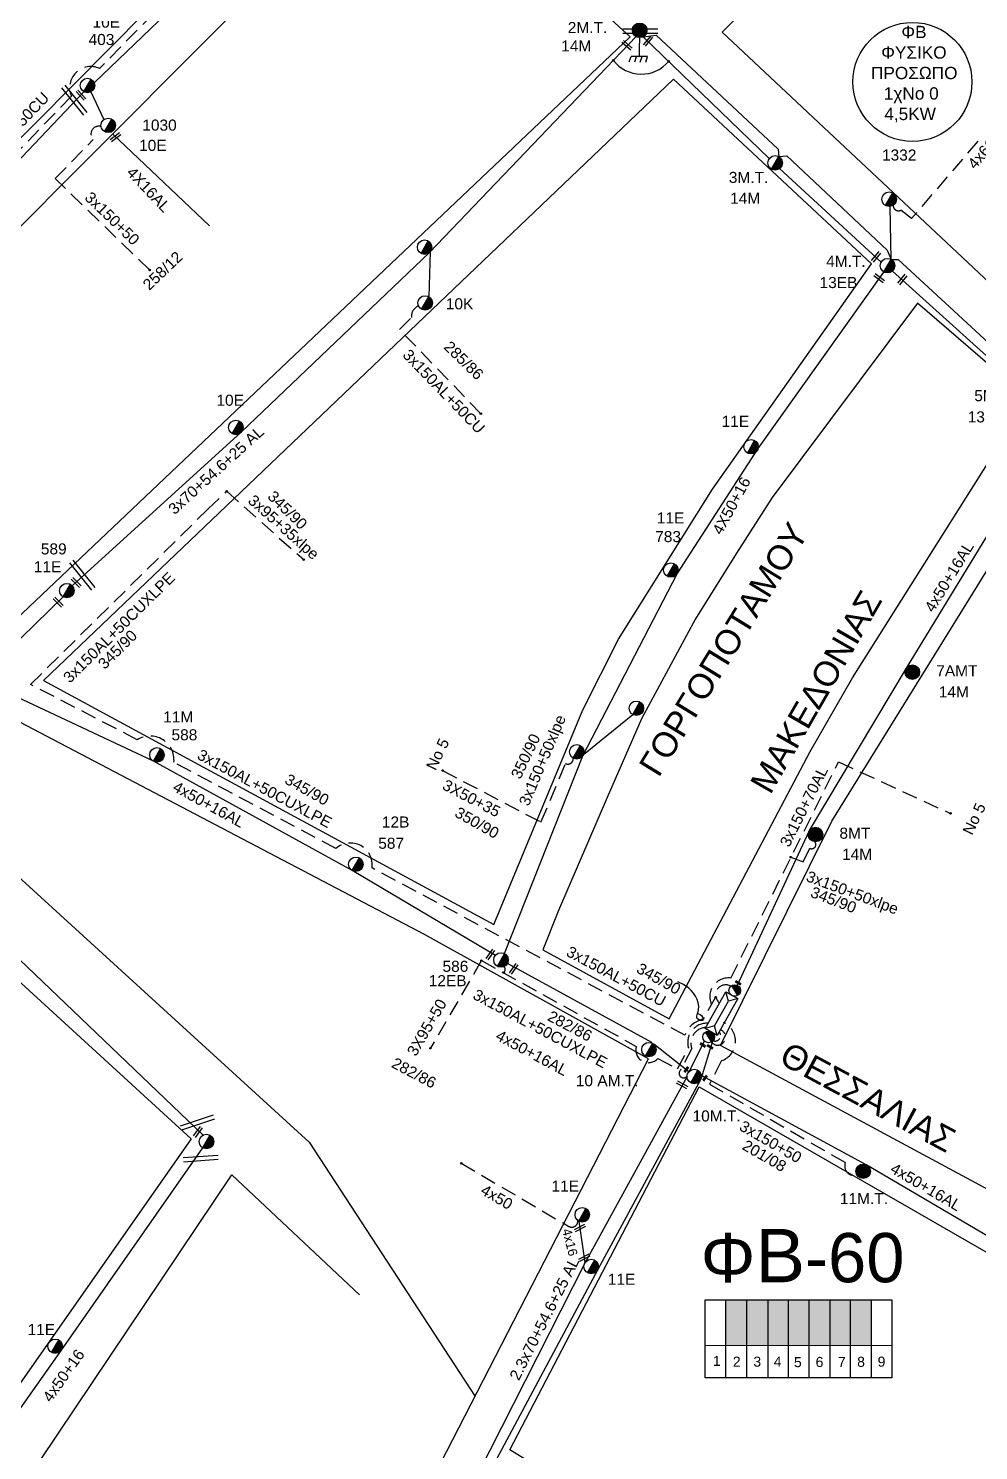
# Model space of a CAD drawing. Header units: millimetres. Extents: x 855 to 3091, y 750 to 2767.
# Drawn here: x 1805.6 to 1960, y 1320.1 to 1551.3 of the extents above; entities that cross this region are included whole.
import ezdxf
from ezdxf.enums import TextEntityAlignment as Align

# ---------------------------------------------------------------- set-up
doc = ezdxf.new("R2010")
doc.units = ezdxf.units.MM
doc.linetypes.add('DASHED', pattern=[19.05, 12.7, -6.35])
for name, color, linetype, lineweight in [('2x16', 7, 'Continuous', 30), ('3x150+50', 7, 'Continuous', 30), ('3x150+70AL', 7, 'DASHED', 30), ('3x150AL+50CU', 7, 'Continuous', 30), ('3x150AL+50CUXLPE', 7, 'Continuous', 30), ('3X50+35', 7, 'Continuous', 30), ('3x70+54.6+25 AL', 7, 'SYN_LINE', 30), ('3x95+35', 7, 'Continuous', 30), ('3X95+50', 7, 'Continuous', 30), ('4x16', 7, 'Continuous', 30), ('4x50', 7, 'Continuous', 30), ('4x50+16', 7, 'Continuous', 30), ('4x50+16AL', 7, 'Continuous', 30), ('4x6CU', 7, 'Continuous', 30), ('Υπόβαθρο ΔΕΗ', 7, 'Continuous', 30)]:
    doc.layers.add(name, color=color, linetype=linetype, lineweight=lineweight)
for name, color, linetype in [('Pillar OTE', 7, 'Continuous'), ('TEXT ΚΑΛΩΔΙΩΝ', 7, 'Continuous'), ('Άγνωστα', 7, 'Continuous'), ('Γείωση', 7, 'Continuous'), ('Καλώδια ΧΤ   3x150+50AL', 7, 'DASHED'), ('Καλώδια ΧΤ   3x150AL+50CU', 7, 'DASHED'), ('Καλώδια ΧΤ   3x150AL+50XLPE', 7, 'DASHED'), ('Μηχανική τομή', 7, 'Continuous'), ('Στύλος Ξύλινος', 7, 'Continuous'), ('Στύλος Ξύλινος @ 1', 7, 'Continuous'), ('Στύλος ΦΜ', 7, 'Continuous'), ('Στύλος ΦΜ @ 1', 7, 'Continuous'), ('Συνδέσεις', 7, 'Continuous'), ('Τομή', 7, 'Continuous'), ('Υποσταθμός εναέριος 2 στύλων', 7, 'Continuous'), ('Υποσταθμός πόλεως', 7, 'Continuous'), ('Υπόγεια καλώδια Παροχών ΧΤ   4x16AL', 7, 'DASHED')]:
    doc.layers.add(name, color=color, linetype=linetype)
doc.styles.add('arial', font='arial.ttf')
doc.styles.get("Standard").update_dxf_attribs({"font": 'arial.ttf'})
doc.linetypes.add('SYN_LINE', pattern='A,0.5,-0.0001,["/\\/\\/\\/",Standard,S=0.1,R=0,X=0,Y=-0.05],-0.25', length=0.7501)

# ---------------------------------------------------------------- blocks, each defined once
blk = doc.blocks.new('ΥΠΑΡΧΩΝ ΤΣΙΜΕΝΤΕΝΙΟΣ ΣΤΥΛΟΣ')
at = {"layer": 'Στύλος ΦΜ'}
blk.add_hatch(color=7, dxfattribs=at).paths.add_polyline_path([(-1.29, -2.28, 0.574793), (2.62, 0, 0.268822), (1.3, 2.27)])
at = {"layer": 'Στύλος ΦΜ', "color": 7}
blk.add_line((-1.29, -2.28), (1.3, 2.27), dxfattribs=at)
blk.add_circle((0, 0), 2.62, dxfattribs=at)
at = {"layer": 'Στύλος ΦΜ', "flags": 4}
for tag, p in [('ΑΡΙΘΜΟΣ', (-4.68, 8.05)), ('ΤΥΠΟΣ', (-4.91, 3.03))]:
    blk.add_attdef(tag, p, '', height=4, dxfattribs=at)
blk = doc.blocks.new('ΥΠΑΡΧΩΝ ΞΥΛΙΝΟΣ ΣΤΥΛΟΣ')
at = {"layer": 'Στύλος Ξύλινος'}
h = blk.add_hatch(color=7, dxfattribs=at)
h.paths.add_polyline_path([(-2.62, 0, 0.270008), (-1.29, -2.28), (1.3, 2.27, 0.576266)])
h.paths.add_polyline_path([(-1.29, -2.28, 0.574793), (2.62, 0, 0.268822), (1.3, 2.27)])
at = {"layer": 'Στύλος Ξύλινος', "color": 7}
blk.add_line((-1.29, -2.28), (1.3, 2.27), dxfattribs=at)
blk.add_circle((0, 0), 2.62, dxfattribs=at)
at = {"layer": 'Στύλος Ξύλινος', "flags": 4}
for tag, p in [('ΑΡΙΘΜΟΣ', (-4.91, 8.6)), ('ΤΥΠΟΣ', (-4.85, 3.39))]:
    blk.add_attdef(tag, p, '', height=4, dxfattribs=at)
blk = doc.blocks.new('ΥΠΟΣΤΑΘΜΟΣ ΕΝΑΕΡΙΟΣ ΕΠΙ 2 ΣΤΥΛΩΝ')
at = {"layer": 'Υποσταθμός εναέριος 2 στύλων', "linetype": 'Continuous'}
for points in [[(-11.97, -2.11, 0.574793), (-8.45, -0.07, 0.268822), (-9.64, 1.98)], [(9.68, -2.15, 0.574793), (13.19, -0.1, 0.268822), (12.01, 1.95)]]:
    blk.add_hatch(color=256, dxfattribs=at).paths.add_polyline_path(points)
for p, q in [((-11.97, -2.11), (-9.64, 1.98)), ((9.68, -2.15), (12.01, 1.95))]:
    blk.add_line(p, q, dxfattribs=at)
for centre in [(-10.81, -0.07), (10.84, -0.1)]:
    blk.add_circle(centre, 2.36, dxfattribs=at)
at = {"layer": 'Υποσταθμός πόλεως', "linetype": 'Continuous', "ltscale": 40}
blk.add_lwpolyline([(-8.57, 2.82), (8.57, 2.82), (8.57, -2.82), (-8.57, -2.82)], close=True, dxfattribs=at)
for points in [[(-5.75, 0), (-8.57, 2.82)], [(-8.57, -2.82), (-5.75, 0)], [(-5.75, 0), (5.75, 0)], [(5.75, 0), (8.57, 2.82)], [(8.57, -2.82), (5.75, 0)]]:
    blk.add_lwpolyline(points, dxfattribs=at)
at = {"layer": 'Υποσταθμός εναέριος 2 στύλων', "ltscale": 40, "flags": 1}
for tag, p in [('ΜΕΤΑΣΧΗΜΑΤΙΣΜΟΣ', (14.09, 2.51)), ('ΙΣΧΥΣ', (14.07, -0.28)), ('ΑΡΙΘΜΟΣ', (14.19, -3))]:
    blk.add_attdef(tag, p, '', height=1.8, dxfattribs=at)
blk = doc.blocks.new('ΓΕΙΩΣΗ')
at = {"layer": 'Γείωση', "ltscale": 40}
for p, q in [((-2.34, 11.45), (-3, 9.45)), ((-0.34, 11.45), (-1, 9.45)), ((1.66, 11.45), (1, 9.45)), ((3.66, 11.45), (3, 9.45)), ((0, 9.45), (0, 0))]:
    blk.add_line(p, q, dxfattribs=at)
blk.add_lwpolyline([(-3, 9.45), (3, 9.45)], dxfattribs=at)
blk = doc.blocks.new('ΤΟΜΗ')
at = {"layer": 'Τομή', "ltscale": 40}
for p, q in [((-5.68, 0), (17.06, 0)), ((-5.68, -2.77), (17.06, -2.77))]:
    blk.add_line(p, q, dxfattribs=at)
blk = doc.blocks.new('ΜΗΧΑΝΙΚΗ ΤΟΜΗ')
at = {"layer": 'Μηχανική τομή', "ltscale": 40}
for p, q in [((-1.89, 0.78), (5.69, 0.78)), ((-1.89, -0.77), (5.69, -0.77))]:
    blk.add_line(p, q, dxfattribs=at)
blk = doc.blocks.new('_ΣΥΝΔΕΣΗ')
at = {"layer": 'Συνδέσεις', "linetype": 'SYN_LINE', "ltscale": 40}
blk.add_hatch(color=256, dxfattribs=at).paths.add_polyline_path([(0.5, -0.01, 1), (-0.5, -0.01, 1)])
at = {"layer": 'Συνδέσεις'}
blk.add_circle((0, -0.01), 0.5, dxfattribs=at)

msp = doc.modelspace()

# ---------------------------------------------------------------- hatches: boundary and pattern name
at = {"layer": 'Καλώδια ΧΤ   3x150AL+50CU', "linetype": 'DASHED', "lineweight": -3, "ltscale": 0.2}
h = msp.add_hatch(color=1, dxfattribs=at)
h.dxf.hatch_style = 1
h.paths.add_polyline_path([(1922.37, 1344.61), (1918.93, 1344.61), (1918.93, 1337.25), (1922.37, 1337.25)])
h = msp.add_hatch(color=6, dxfattribs=at)
h.dxf.hatch_style = 1
h.paths.add_polyline_path([(1922.37, 1337.25), (1925.81, 1337.24), (1925.81, 1344.61), (1922.37, 1344.61)])
h = msp.add_hatch(color=62, dxfattribs=at)
h.dxf.hatch_style = 1
h.paths.add_polyline_path([(1929.11, 1344.61), (1925.81, 1344.61), (1925.81, 1337.24), (1929.11, 1337.24)])
h = msp.add_hatch(color=30, dxfattribs=at)
h.dxf.hatch_style = 1
h.paths.add_polyline_path([(1932.49, 1344.61), (1929.11, 1344.61), (1929.11, 1337.24), (1932.49, 1337.24)])
h = msp.add_hatch(color=2, dxfattribs=at)
h.dxf.hatch_style = 1
h.paths.add_polyline_path([(1932.49, 1337.24), (1935.89, 1337.23), (1935.89, 1344.61), (1932.49, 1344.61)])
h = msp.add_hatch(color=85, dxfattribs=at)
h.dxf.hatch_style = 1
h.paths.add_polyline_path([(1935.89, 1337.24), (1939.29, 1337.23), (1939.29, 1344.61), (1935.89, 1344.61)])
h = msp.add_hatch(color=151, dxfattribs=at)
h.dxf.hatch_style = 1
h.paths.add_polyline_path([(1939.23, 1337.24), (1942.62, 1337.23), (1942.62, 1344.61), (1939.23, 1344.61)])

# ---------------------------------------------------------------- linework, layer by layer
at = {"lineweight": -3, "ltscale": 0.2}
msp.add_circle((1949.28, 1542.62), 9.67, dxfattribs=at)
at = {"layer": '2x16', "color": 1, "linetype": 'SYN_LINE', "lineweight": -3, "ltscale": 6}
msp.add_lwpolyline([(1815.72, 1541), (1817.86, 1536.52)], dxfattribs=at)
at = {"layer": '3x150+50', "color": 1, "linetype": 'DASHED', "lineweight": -3, "ltscale": 0.2}
for points in [[(1825.28, 1512.05), (1809.92, 1526.9), (1816.13, 1533.28, -0.795664), (1817.39, 1535.36, 95.880742)], [(1929.5, 1416.6), (1931.51, 1415.85), (1932.6, 1418.04, 0.82227), (1933.42, 1419.09, -71.605087)]]:
    msp.add_lwpolyline(points, format="xyb", dxfattribs=at)
at = {"layer": '3x150+50', "color": 2, "linetype": 'DASHED', "lineweight": -3, "ltscale": 0.2}
msp.add_lwpolyline([(1888.89, 1422.3), (1892.9, 1431.81, 0.598007), (1894.13, 1432.7, -1.897857)], format="xyb", dxfattribs=at)
at = {"layer": '3x150+50', "color": 151, "linetype": 'DASHED', "lineweight": -3, "ltscale": 0.2}
msp.add_lwpolyline([(1918.59, 1389.72, -0.67548), (1918.26, 1383.53), (1916.27, 1379.71), (1938.36, 1366.95, 0.616515), (1940.27, 1364.9, -31.50137)], format="xyb", dxfattribs=at)
at = {"layer": '3x150+70AL', "color": 1, "linetype": 'DASHED', "lineweight": -3, "ltscale": 0.2}
msp.add_lwpolyline([(1919.76, 1396.94), (1937.27, 1432.07), (1955.47, 1423.7)], dxfattribs=at)
msp.add_arc((1919.4, 1393.9), 3.07, 83.25, 225.6786, dxfattribs=at)
at = {"layer": '3x150AL+50CU', "color": 173, "linetype": 'DASHED', "lineweight": -3, "ltscale": 0.2}
msp.add_lwpolyline([(1806.53, 1648.36), (1811.28, 1643.96, -0.51785), (1813.04, 1639.43), (1861.18, 1594.04, -0.292904), (1860.06, 1588.27), (1843.46, 1571.08, 0.430184), (1839.27, 1567.36), (1817.16, 1544.81, 0.686277), (1812.56, 1540.31), (1795.96, 1523.02), (1782.84, 1535.18)], format="xyb", dxfattribs=at)
at = {"layer": '3x150AL+50CU', "color": 2, "linetype": 'DASHED', "lineweight": -3, "ltscale": 0.2}
msp.add_lwpolyline([(1879.12, 1488.69), (1865.9, 1502.38), (1867.87, 1504.34, -0.359208), (1869, 1506.2, 56.538762)], format="xyb", dxfattribs=at)
at = {"layer": '3x150AL+50CUXLPE', "color": 6, "linetype": 'DASHED', "lineweight": -3, "ltscale": 0.2}
msp.add_lwpolyline([(1917.29, 1393.84), (1915.26, 1390.24), (1915.26, 1390.24, 0.267128), (1912.29, 1387.64), (1912.29, 1387.64), (1861.44, 1414.85, 0.691126), (1855.56, 1418.02), (1829.23, 1432.03, 0.626165), (1823.27, 1435.68), (1805.93, 1444.68), (1834.74, 1473.16)], format="xyb", dxfattribs=at)
msp.add_arc((1918.94, 1394.19), 1.65, 59.4803, 227.7966, dxfattribs=at)
at = {"layer": '3X50+35', "color": 2, "linetype": 'DASHED', "lineweight": -3, "ltscale": 0.2}
msp.add_lwpolyline([(1872.9, 1430.69), (1888.89, 1422.3)], dxfattribs=at)
at = {"layer": '3x70+54.6+25 AL', "color": 1, "linetype": 'SYN_LINE', "lineweight": -3, "ltscale": 15}
msp.add_lwpolyline([(1862.25, 1588.38), (1842.44, 1567.64), (1816.27, 1542.48)], dxfattribs=at)
at = {"layer": '3x70+54.6+25 AL', "color": 2, "linetype": 'SYN_LINE', "lineweight": -3, "ltscale": 15}
for points in [[(1904.36, 1549.98), (1870.75, 1514.87), (1840.18, 1485.66), (1812.7, 1460.72)], [(1905.5, 1549.97), (1907.6, 1550.24), (1927.43, 1531.7), (1927.54, 1530.48), (1928.87, 1530.62), (1945.19, 1515.26), (1945.81, 1513.77), (1946.94, 1513.74), (1968.65, 1493.78), (1968.43, 1491.7)], [(1926.01, 1530.16), (1905.5, 1549.97)], [(1944.21, 1513.34), (1927.69, 1528.53)], [(1946.02, 1511.88), (1968.43, 1491.7)]]:
    msp.add_lwpolyline(points, dxfattribs=at)
at = {"layer": '3x70+54.6+25 AL', "color": 62, "linetype": 'SYN_LINE', "lineweight": -3, "ltscale": 15}
for points in [[(1736.28, 1462.54), (1763.57, 1488.13), (1791.4, 1516.65), (1814.59, 1541.02)], [(1774.89, 1426.56), (1797.48, 1445.52), (1811.25, 1458.9)]]:
    msp.add_lwpolyline(points, dxfattribs=at)
at = {"layer": '3x70+54.6+25 AL', "color": 2, "linetype": 'SYN_LINE', "lineweight": -3, "ltscale": 10}
msp.add_lwpolyline([(1945.81, 1513.77), (1945.67, 1522.39)], dxfattribs=at)
at = {"layer": '3x70+54.6+25 AL', "color": 2, "linetype": 'SYN_LINE', "lineweight": -3, "ltscale": 8}
msp.add_lwpolyline([(1870.9, 1515.03), (1870.66, 1507.71)], dxfattribs=at)
at = {"layer": '3x70+54.6+25 AL', "color": 30, "linetype": 'SYN_LINE', "lineweight": -3, "ltscale": 5}
msp.add_lwpolyline([(1912.99, 1381.73), (1915.5, 1386.7)], dxfattribs=at)
at = {"layer": '3x70+54.6+25 AL', "color": 85, "linetype": 'SYN_LINE', "lineweight": -3, "ltscale": 5}
msp.add_lwpolyline([(1916.8, 1386.67), (1914.9, 1380.49)], dxfattribs=at)
at = {"layer": '3x70+54.6+25 AL', "color": 30, "linetype": 'SYN_LINE', "lineweight": -3, "ltscale": 15}
for points in [[(1912.64, 1380.95), (1896.01, 1350.57), (1878.6, 1316.17)], [(1895.03, 1357.43), (1896.04, 1350.63)]]:
    msp.add_lwpolyline(points, dxfattribs=at)
at = {"layer": '3x70+54.6+25 AL', "color": 85, "linetype": 'SYN_LINE', "lineweight": -3, "ltscale": 15}
msp.add_lwpolyline([(1914.9, 1380.49), (1898.15, 1349.58), (1879.91, 1315.47)], dxfattribs=at)
at = {"layer": '3x95+35', "color": 6, "linetype": 'DASHED', "lineweight": -3, "ltscale": 0.2}
msp.add_lwpolyline([(1834.74, 1473.16), (1837.82, 1476.07), (1850.33, 1464.96)], dxfattribs=at)
at = {"layer": '3X95+50', "color": 2, "linetype": 'DASHED', "lineweight": -3, "ltscale": 0.2}
msp.add_lwpolyline([(1879.19, 1399.73), (1870.93, 1385.54)], dxfattribs=at)
at = {"layer": '4x16', "color": 1, "linetype": 'SYN_LINE', "lineweight": -3, "ltscale": 15}
msp.add_lwpolyline([(1819.27, 1534.19), (1835.04, 1519.21)], dxfattribs=at)
at = {"layer": '4x16', "color": 2, "linetype": 'SYN_LINE', "lineweight": -3, "ltscale": 10}
msp.add_lwpolyline([(1895.81, 1433.31), (1903.82, 1439.78)], dxfattribs=at)
at = {"layer": '4x50', "color": 30, "linetype": 'DASHED', "lineweight": -3, "ltscale": 0.2}
msp.add_lwpolyline([(1875.94, 1366.83), (1893.4, 1356.58, 0.612), (1894.88, 1357.53, 2.008496)], format="xyb", dxfattribs=at)
at = {"layer": '4x50+16', "color": 2, "linetype": 'Continuous', "lineweight": -3, "ltscale": 0.2}
msp.add_lwpolyline([(1882.98, 1400.91), (1895.68, 1433.06), (1911.02, 1462.66), (1924.18, 1483.01), (1944.64, 1511.72)], dxfattribs=at)
at = {"layer": '4x50+16', "color": 1, "linetype": 'Continuous', "lineweight": -3, "ltscale": 0.2}
msp.add_lwpolyline([(1774.93, 1425.33), (1804.2, 1399.92), (1833.99, 1371.41)], dxfattribs=at)
at = {"layer": '4x50+16', "color": 62, "linetype": 'Continuous', "lineweight": -3, "ltscale": 0.2}
msp.add_lwpolyline([(1788.26, 1304.3), (1810.95, 1336.46), (1833.94, 1369.33)], dxfattribs=at)
at = {"layer": '4x50+16AL', "color": 6, "linetype": 'Continuous', "lineweight": -3, "ltscale": 0.2}
msp.add_lwpolyline([(1920.77, 1395.68), (1932.55, 1420.92), (1948.29, 1447.34), (1965.26, 1475.13), (1976.77, 1491.39)], dxfattribs=at)
at = {"layer": '4x50+16AL', "color": 62, "linetype": 'Continuous', "lineweight": -3, "ltscale": 0.2}
for points in [[(1881.48, 1400.63), (1858.23, 1414.42), (1825.89, 1432.19), (1797.48, 1445.52)], [(1906.93, 1386.46), (1883.44, 1399.33)], [(1912.92, 1381.71), (1907.26, 1386.22)]]:
    msp.add_lwpolyline(points, dxfattribs=at)
at = {"layer": '4x50+16AL', "color": 151, "linetype": 'Continuous', "lineweight": -3, "ltscale": 0.2}
msp.add_lwpolyline([(2035.38, 1311.39), (2005.84, 1330.05), (1973.13, 1348.18), (1941.85, 1366.55), (1914.98, 1381.09)], dxfattribs=at)
at = {"layer": '4x6CU', "color": 2, "linetype": 'DASHED', "lineweight": -3, "ltscale": 0.2}
msp.add_lwpolyline([(1959.91, 1532.97), (1949.13, 1520.44), (1947.41, 1521.77, -0.575992), (1946.14, 1522.58, -4.195093)], format="xyb", dxfattribs=at)
at = {"layer": 'Pillar OTE', "lineweight": -3, "ltscale": 40}
for points in [[(1915.6, 1331.97), (1915.6, 1344.61), (1945.94, 1344.61), (1945.94, 1331.94), (1915.6, 1331.97)], [(1918.93, 1331.97), (1918.93, 1344.61)], [(1922.37, 1331.97), (1922.37, 1344.61)], [(1925.81, 1331.96), (1925.81, 1344.61)], [(1929.11, 1331.96), (1929.11, 1344.61)], [(1932.49, 1331.96), (1932.49, 1344.61)], [(1935.89, 1331.95), (1935.89, 1344.61)], [(1939.23, 1331.95), (1939.23, 1344.61)], [(1942.62, 1331.95), (1942.62, 1344.61)], [(1915.6, 1337.25), (1945.94, 1337.22)]]:
    msp.add_lwpolyline(points, dxfattribs=at)
at = {"layer": 'Καλώδια ΧΤ   3x150+50AL', "color": 85, "linetype": 'DASHED', "lineweight": -3, "ltscale": 0.2}
msp.add_arc((1917.61, 1387.33), 1.29, 216.5396, 66.939, dxfattribs=at)
at = {"layer": 'Καλώδια ΧΤ   3x150+50AL', "color": 30, "linetype": 'DASHED', "lineweight": -3, "ltscale": 0.1}
msp.add_arc((1917.21, 1387.59), 0.889, 244.4593, 40.5598, dxfattribs=at)
at = {"layer": 'Καλώδια ΧΤ   3x150AL+50XLPE', "color": 2, "linetype": 'DASHED', "lineweight": -3, "ltscale": 0.2}
msp.add_lwpolyline([(1879.22, 1399.79), (1904.39, 1385.84, 0.801806), (1907.91, 1383.88), (1911.11, 1382.16), (1912.86, 1385.58, -0.508626), (1916.03, 1389.61)], format="xyb", dxfattribs=at)
at = {"layer": 'Καλώδια ΧΤ   3x150AL+50XLPE', "color": 62, "linetype": 'DASHED', "lineweight": -3, "ltscale": 0.2}
msp.add_lwpolyline([(1915.64, 1388.91, 0.499178), (1913.41, 1385.48), (1911.55, 1381.96, 0.997446), (1912.64, 1380.95)], format="xyb", dxfattribs=at)
at = {"layer": 'Καλώδια ΧΤ   3x150AL+50XLPE', "color": 2, "linetype": 'DASHED', "lineweight": -3, "ltscale": 0.2}
msp.add_arc((1882.55, 1398.34), 0.543, 291.7342, 57.5105, dxfattribs=at)
at = {"layer": 'Υπόβαθρο ΔΕΗ', "lineweight": -3}
for points in [[(1682.84, 1524.78), (1802.96, 1643.68), (1860.01, 1589.74), (1742.13, 1470.77)], [(1974.01, 1607.03), (2014.64, 1566.64), (1973.06, 1499.38), (1918.36, 1550.7)], [(1749.31, 1464.01), (1867.58, 1582.66), (1903.38, 1549.95), (1781.41, 1434.29)], [(1881.26, 1405.66), (1895.68, 1440.56), (1901.52, 1452.03), (1916.78, 1476.41), (1942.6, 1513.05), (1910.43, 1543.06), (1808.02, 1445.33)], [(1974.35, 1484.16), (2020.76, 1440.68), (1970.11, 1357.96), (1918.08, 1385.97), (1936.17, 1422.43)], [(1777.39, 1420.84), (1832.01, 1370.8), (1786.91, 1306.4), (1714.9, 1349.57), (1714.34, 1356.52)], [(2055.92, 1297.93), (2001.14, 1247.97), (1883.81, 1320.26), (1914.6, 1379.25)]]:
    msp.add_lwpolyline(points, close=True, dxfattribs=at)
for points in [[(1950.1, 1506.68), (1926.47, 1475.08), (1920.69, 1466), (1914, 1455.36), (1905.25, 1439.07), (1899.64, 1426.27), (1891.75, 1407.91), (1889.19, 1401.52), (1909.74, 1390.31), (1932.63, 1433.8), (1939.52, 1445.77), (1968.13, 1491.12), (1950.1, 1506.68)], [(1768.83, 1278.73), (1781.17, 1296.36), (1702.7, 1344.92), (1651.16, 1291.96), (1793.17, 1185.59), (1845.77, 1265.84), (1906.38, 1383.81), (1869.97, 1404), (1799.8, 1440.82), (1787.03, 1428.85), (1851.22, 1370.25), (1878.18, 1328.91)], [(1796.17, 1301.71), (1838.66, 1364.93), (1859.4, 1345.47)]]:
    msp.add_lwpolyline(points, dxfattribs=at)
msp.add_arc((1905.23, 1549.67), 5.78, 217.8572, 320.0826, dxfattribs=at)
msp.add_spline([(1914.24, 1391.2), (1915.14, 1390.6), (1915.19, 1390.07), (1914.3, 1390.38), (1914.39, 1391.22), (1912.92, 1395.31), (1911.13, 1396.35)], degree=3, dxfattribs=at)

# ---------------------------------------------------------------- block references
at = {"layer": 'Γείωση', "lineweight": -3, "xscale": 0.4499999999998181, "yscale": 0.4499999999998181, "zscale": 0.4499999999998181, "rotation": 179.2962347532862}
msp.add_blockref('ΓΕΙΩΣΗ', (1904.94, 1551.01), dxfattribs=at)
at = {"layer": 'Μηχανική τομή', "lineweight": -3}
for p, xscale, yscale, zscale, rotation in [((1903.26, 1548.26), 0.2499999999999998, 0.2499999999999998, 0.4999999999999997, 138.5688896993851), ((1906.03, 1548.9), 0.2499999999999998, 0.2499999999999998, 0.4999999999999997, 50.39498169332792), ((1814.45, 1540.12), 0.25, 0.25, 0.4999999999999996, 132.0584512737649), ((1819.35, 1533.37), 0.2499999999999999, 0.2499999999999999, 0.4999999999999996, 36.64093582039236), ((1943.09, 1513.82), 0.2499999999999998, 0.2499999999999998, 0.4999999999999997, 50.39498169332792), ((1943.49, 1511.04), 0.2499999999999999, 0.2499999999999999, 0.4999999999999997, 321.9732448839297), ((1947.36, 1510.14), 0.2499999999999998, 0.2499999999999998, 0.4999999999999997, 50.39498169332792), ((1813.68, 1460.93), 0.25, 0.25, 0.25, 134.8389962737001), ((1810.75, 1457.71), 0.25, 0.25, 0.25, 134.8389962737001), ((1880.43, 1400.38), 0.25, 0.25, 0.25, 54.4856197192397), ((1884.2, 1398.06), 0.25, 0.25, 0.25, 54.4856197192397), ((1920.72, 1396.32), 0.1392086259678659, 0.1392086259678659, 0.1392086259678659, 329.2516407666756), ((1914.98, 1386.22), 0.1392086259678659, 0.1392086259678659, 0.1392086259678659, 329.2516407666756), ((1916.16, 1385.93), 0.1392086259678659, 0.1392086259678659, 0.1392086259678659, 329.2516407666756), ((1912.39, 1381.85), 0.1392086259678659, 0.1392086259678659, 0.1392086259678659, 54.4856197192397), ((1911.4, 1379.83), 0.25, 0.25, 0.25, 331.4132671726492), ((1915.44, 1380.47), 0.1392086259678659, 0.1392086259678659, 0.1392086259678659, 54.4856197192397), ((1832.87, 1371.54), 0.25, 0.25, 0.25, 54.4856197192397), ((1894.84, 1356.11), 0.2499999999999999, 0.2499999999999999, 0.2499999999999999, 27.10600693625616), ((1895.55, 1351.31), 0.2499999999999999, 0.2499999999999999, 0.2499999999999999, 27.10600693625616)]:
    msp.add_blockref('ΜΗΧΑΝΙΚΗ ΤΟΜΗ', p, dxfattribs=dict(at, xscale=xscale, yscale=yscale, zscale=zscale, rotation=rotation))
at = {"layer": 'Στύλος Ξύλινος @ 1', "lineweight": -3, "ltscale": 40}
ref = msp.add_blockref('ΥΠΑΡΧΩΝ ΞΥΛΙΝΟΣ ΣΤΥΛΟΣ', (1904.94, 1551.01), dxfattribs=dict(at, xscale=0.4499999999998181, yscale=0.4499999999998181, zscale=0.4499999999998181))
ref.add_attrib('ΤΥΠΟΣ', '2M.T.', (1893.25, 1550.56), dxfattribs={"layer": 'Στύλος Ξύλινος', "height": 1.8, "flags": 4})
ref.add_attrib('ΑΡΙΘΜΟΣ', '14M', (1892.19, 1547.57), dxfattribs={"layer": 'Στύλος Ξύλινος', "height": 1.8, "flags": 4})
ref = msp.add_blockref('ΥΠΑΡΧΩΝ ΞΥΛΙΝΟΣ ΣΤΥΛΟΣ', (1949.26, 1446.67), dxfattribs=dict(at, xscale=0.4499999999998181, yscale=0.4499999999998181, zscale=0.4499999999998181))
ref.add_attrib('ΤΥΠΟΣ', '7AMT', (1953.15, 1446), dxfattribs={"layer": 'Στύλος Ξύλινος', "height": 1.8, "flags": 4})
ref.add_attrib('ΑΡΙΘΜΟΣ', '14M', (1953.56, 1442.57), dxfattribs={"layer": 'Στύλος Ξύλινος', "height": 1.8, "flags": 4})
ref = msp.add_blockref('ΥΠΑΡΧΩΝ ΞΥΛΙΝΟΣ ΣΤΥΛΟΣ', (1933.53, 1420.27), dxfattribs=dict(at, xscale=0.4499999999998181, yscale=0.4499999999998181, zscale=0.4499999999998181))
ref.add_attrib('ΤΥΠΟΣ', '8MT', (1937.41, 1419.59), dxfattribs={"layer": 'Στύλος Ξύλινος', "height": 1.8, "flags": 4})
ref.add_attrib('ΑΡΙΘΜΟΣ', '14M', (1937.83, 1416.16), dxfattribs={"layer": 'Στύλος Ξύλινος', "height": 1.8, "flags": 4})
ref = msp.add_blockref('ΥΠΑΡΧΩΝ ΞΥΛΙΝΟΣ ΣΤΥΛΟΣ', (1941.27, 1365.53), dxfattribs=dict(at, xscale=0.4499999999998181, yscale=0.4499999999998181, zscale=0.4499999999998181))
ref.add_attrib('ΤΥΠΟΣ', '11M.T.', (1937.49, 1360.19), dxfattribs={"layer": 'Στύλος Ξύλινος', "height": 1.8, "flags": 4})
at = {"layer": 'Στύλος ΦΜ @ 1', "lineweight": -3, "ltscale": 40}
ref = msp.add_blockref('ΥΠΑΡΧΩΝ ΤΣΙΜΕΝΤΕΝΙΟΣ ΣΤΥΛΟΣ', (1815.18, 1542.04), dxfattribs=dict(at, xscale=0.4499999999998183, yscale=0.4499999999998183, zscale=0.4499999999998183))
ref.add_attrib('ΤΥΠΟΣ', '10E', (1816.01, 1551.44), dxfattribs={"layer": 'Στύλος ΦΜ', "height": 1.8, "flags": 4})
ref.add_attrib('ΑΡΙΘΜΟΣ', '403', (1815.36, 1548.62), dxfattribs={"layer": 'Στύλος ΦΜ', "height": 1.8, "flags": 4})
ref = msp.add_blockref('ΥΠΑΡΧΩΝ ΤΣΙΜΕΝΤΕΝΙΟΣ ΣΤΥΛΟΣ', (1818.55, 1535.56), dxfattribs=dict(at, xscale=0.4499999999998183, yscale=0.4499999999998183, zscale=0.4499999999998183))
ref.add_attrib('ΤΥΠΟΣ', '1030', (1824.09, 1534.7), dxfattribs={"layer": 'Στύλος ΦΜ', "height": 1.8, "flags": 4})
ref.add_attrib('ΑΡΙΘΜΟΣ', '10E', (1823.57, 1531.41), dxfattribs={"layer": 'Στύλος ΦΜ', "height": 1.8, "flags": 4})
ref = msp.add_blockref('ΥΠΑΡΧΩΝ ΤΣΙΜΕΝΤΕΝΙΟΣ ΣΤΥΛΟΣ', (1926.96, 1529.46), dxfattribs=dict(at, xscale=0.4499999999998182, yscale=0.4499999999998182, zscale=0.4499999999998182))
ref.add_attrib('ΤΥΠΟΣ', '14M', (1919.64, 1522.81), dxfattribs={"layer": 'Στύλος ΦΜ', "height": 1.8, "rotation": 360, "flags": 4})
ref.add_attrib('ΑΡΙΘΜΟΣ', '3M.T.', (1919.43, 1526.2), dxfattribs={"layer": 'Στύλος ΦΜ', "height": 1.8, "rotation": 360, "flags": 4})
ref = msp.add_blockref('ΥΠΑΡΧΩΝ ΤΣΙΜΕΝΤΕΝΙΟΣ ΣΤΥΛΟΣ', (1945.48, 1523.55), dxfattribs=dict(at, xscale=0.4499999999998181, yscale=0.4499999999998181, zscale=0.4499999999998181))
ref.add_attrib('ΑΡΙΘΜΟΣ', '1332', (1944.33, 1529.84), dxfattribs={"layer": 'Στύλος ΦΜ', "height": 1.8, "flags": 4})
at = {"layer": 'Στύλος ΦΜ @ 1', "lineweight": -3, "ltscale": 40, "xscale": 0.4499999999998182, "yscale": 0.4499999999998182, "zscale": 0.4499999999998182}
for p in [(1869.98, 1515.76), (1904.4, 1440.8), (1894.71, 1433.72), (1834.52, 1370.36)]:
    msp.add_blockref('ΥΠΑΡΧΩΝ ΤΣΙΜΕΝΤΕΝΙΟΣ ΣΤΥΛΟΣ', p, dxfattribs=at)
at = {"layer": 'Στύλος ΦΜ @ 1', "lineweight": -3, "ltscale": 40}
ref = msp.add_blockref('ΥΠΑΡΧΩΝ ΤΣΙΜΕΝΤΕΝΙΟΣ ΣΤΥΛΟΣ', (1945.22, 1512.75), dxfattribs=dict(at, xscale=0.4499999999998182, yscale=0.4499999999998182, zscale=0.4499999999998182))
ref.add_attrib('ΤΥΠΟΣ', '13EB', (1934.18, 1509.11), dxfattribs={"layer": 'Στύλος ΦΜ', "height": 1.8, "rotation": 360, "flags": 4})
ref.add_attrib('ΑΡΙΘΜΟΣ', '4M.T.', (1935.25, 1512.56), dxfattribs={"layer": 'Στύλος ΦΜ', "height": 1.8, "rotation": 360, "flags": 4})
ref = msp.add_blockref('ΥΠΑΡΧΩΝ ΤΣΙΜΕΝΤΕΝΙΟΣ ΣΤΥΛΟΣ', (1870.07, 1506.69), dxfattribs=dict(at, xscale=0.4499999999998182, yscale=0.4499999999998182, zscale=0.4499999999998182))
ref.add_attrib('ΤΥΠΟΣ', '10K', (1873.43, 1505.65), dxfattribs={"layer": 'Στύλος ΦΜ', "height": 1.8, "rotation": 360, "flags": 4})
ref = msp.add_blockref('ΥΠΑΡΧΩΝ ΤΣΙΜΕΝΤΕΝΙΟΣ ΣΤΥΛΟΣ', (1839.3, 1486.45), dxfattribs=dict(at, xscale=0.4499999999998182, yscale=0.4499999999998182, zscale=0.4499999999998182))
ref.add_attrib('ΤΥΠΟΣ', '10E', (1836.14, 1489.98), dxfattribs={"layer": 'Στύλος ΦΜ', "height": 1.8, "rotation": 360, "flags": 4})
ref = msp.add_blockref('ΥΠΑΡΧΩΝ ΤΣΙΜΕΝΤΕΝΙΟΣ ΣΤΥΛΟΣ', (1969.3, 1490.91), dxfattribs=dict(at, xscale=0.4499999999998182, yscale=0.4499999999998182, zscale=0.4499999999998182))
ref.add_attrib('ΤΥΠΟΣ', '13EB', (1958.26, 1487.27), dxfattribs={"layer": 'Στύλος ΦΜ', "height": 1.8, "rotation": 360, "flags": 4})
ref.add_attrib('ΑΡΙΘΜΟΣ', '5M.T.', (1959.33, 1490.72), dxfattribs={"layer": 'Στύλος ΦΜ', "height": 1.8, "rotation": 360, "flags": 4})
ref = msp.add_blockref('ΥΠΑΡΧΩΝ ΤΣΙΜΕΝΤΕΝΙΟΣ ΣΤΥΛΟΣ', (1923.04, 1483.32), dxfattribs=dict(at, xscale=0.4499999999998182, yscale=0.4499999999998182, zscale=0.4499999999998182))
ref.add_attrib('ΤΥΠΟΣ', '11E', (1918.26, 1486.55), dxfattribs={"layer": 'Στύλος ΦΜ', "height": 1.8, "flags": 4})
ref = msp.add_blockref('ΥΠΑΡΧΩΝ ΤΣΙΜΕΝΤΕΝΙΟΣ ΣΤΥΛΟΣ', (1910.01, 1463.27), dxfattribs=dict(at, xscale=0.4499999999998182, yscale=0.4499999999998182, zscale=0.4499999999998182))
ref.add_attrib('ΤΥΠΟΣ', '11E', (1907.72, 1470.84), dxfattribs={"layer": 'Στύλος ΦΜ', "height": 1.8, "flags": 4})
ref.add_attrib('ΑΡΙΘΜΟΣ', '783', (1907.46, 1467.81), dxfattribs={"layer": 'Στύλος ΦΜ', "height": 1.8, "flags": 4})
ref = msp.add_blockref('ΥΠΑΡΧΩΝ ΤΣΙΜΕΝΤΕΝΙΟΣ ΣΤΥΛΟΣ', (1811.83, 1459.93), dxfattribs=dict(at, xscale=0.4499999999998182, yscale=0.4499999999998182, zscale=0.4499999999998182))
ref.add_attrib('ΤΥΠΟΣ', '589', (1807.6, 1465.81), dxfattribs={"layer": 'Στύλος ΦΜ', "height": 1.8, "rotation": 360, "flags": 4})
ref.add_attrib('ΑΡΙΘΜΟΣ', '11E', (1806.45, 1462.9), dxfattribs={"layer": 'Στύλος ΦΜ', "height": 1.8, "rotation": 360, "flags": 4})
ref = msp.add_blockref('ΥΠΑΡΧΩΝ ΤΣΙΜΕΝΤΕΝΙΟΣ ΣΤΥΛΟΣ', (1826.47, 1433.22), dxfattribs=dict(at, xscale=0.4499999999998182, yscale=0.4499999999998182, zscale=0.4499999999998182))
ref.add_attrib('ΤΥΠΟΣ', '588', (1828.84, 1435.59), dxfattribs={"layer": 'Στύλος ΦΜ', "height": 1.8, "rotation": 360, "flags": 4})
ref.add_attrib('ΑΡΙΘΜΟΣ', '11M', (1827.49, 1438.49), dxfattribs={"layer": 'Στύλος ΦΜ', "height": 1.8, "rotation": 360, "flags": 4})
ref = msp.add_blockref('ΥΠΑΡΧΩΝ ΤΣΙΜΕΝΤΕΝΙΟΣ ΣΤΥΛΟΣ', (1858.81, 1415.44), dxfattribs=dict(at, xscale=0.4499999999998182, yscale=0.4499999999998182, zscale=0.4499999999998182))
ref.add_attrib('ΤΥΠΟΣ', '587', (1862.44, 1417.96), dxfattribs={"layer": 'Στύλος ΦΜ', "height": 1.8, "flags": 4})
ref.add_attrib('ΑΡΙΘΜΟΣ', '12B', (1863.04, 1421.41), dxfattribs={"layer": 'Στύλος ΦΜ', "height": 1.8, "flags": 4})
ref = msp.add_blockref('ΥΠΑΡΧΩΝ ΤΣΙΜΕΝΤΕΝΙΟΣ ΣΤΥΛΟΣ', (1882.4, 1399.88), dxfattribs=dict(at, xscale=0.4499999999998181, yscale=0.4499999999998181, zscale=0.4499999999998181))
ref.add_attrib('ΤΥΠΟΣ', '586', (1872.89, 1397.95), dxfattribs={"layer": 'Στύλος ΦΜ', "height": 1.8, "flags": 4})
ref.add_attrib('ΑΡΙΘΜΟΣ', '12EB', (1870.65, 1395.62), dxfattribs={"layer": 'Στύλος ΦΜ', "height": 1.8, "flags": 4})
ref = msp.add_blockref('ΥΠΑΡΧΩΝ ΤΣΙΜΕΝΤΕΝΙΟΣ ΣΤΥΛΟΣ', (1906.45, 1385.31), dxfattribs=dict(at, xscale=0.449999999999818, yscale=0.449999999999818, zscale=0.449999999999818))
ref.add_attrib('ΤΥΠΟΣ', '10 ΑM.T.', (1894.56, 1379.36), dxfattribs={"layer": 'Στύλος ΦΜ', "height": 1.8, "flags": 4})
ref = msp.add_blockref('ΥΠΑΡΧΩΝ ΤΣΙΜΕΝΤΕΝΙΟΣ ΣΤΥΛΟΣ', (1913.81, 1380.94), dxfattribs=dict(at, xscale=0.4499999999998181, yscale=0.4499999999998181, zscale=0.4499999999998181))
ref.add_attrib('ΤΥΠΟΣ', '10M.T.', (1913.54, 1373.63), dxfattribs={"layer": 'Στύλος ΦΜ', "height": 1.8, "flags": 4})
ref = msp.add_blockref('ΥΠΑΡΧΩΝ ΤΣΙΜΕΝΤΕΝΙΟΣ ΣΤΥΛΟΣ', (1895.61, 1358.46), dxfattribs=dict(at, xscale=0.4499999999998181, yscale=0.4499999999998181, zscale=0.4499999999998181))
ref.add_attrib('ΤΥΠΟΣ', '11E', (1890.61, 1362.23), dxfattribs={"layer": 'Στύλος ΦΜ', "height": 1.8, "flags": 4})
ref = msp.add_blockref('ΥΠΑΡΧΩΝ ΤΣΙΜΕΝΤΕΝΙΟΣ ΣΤΥΛΟΣ', (1897.06, 1350.04), dxfattribs=dict(at, xscale=0.4499999999998181, yscale=0.4499999999998181, zscale=0.4499999999998181))
ref.add_attrib('ΤΥΠΟΣ', '11E', (1899.77, 1347.09), dxfattribs={"layer": 'Στύλος ΦΜ', "height": 1.8, "flags": 4})
ref = msp.add_blockref('ΥΠΑΡΧΩΝ ΤΣΙΜΕΝΤΕΝΙΟΣ ΣΤΥΛΟΣ', (1809.94, 1337.08), dxfattribs=dict(at, xscale=0.4499999999998183, yscale=0.4499999999998183, zscale=0.4499999999998183))
ref.add_attrib('ΤΥΠΟΣ', '11E', (1805.45, 1338.9), dxfattribs={"layer": 'Στύλος ΦΜ', "height": 1.8, "flags": 4})
at = {"layer": 'Συνδέσεις', "lineweight": -3, "xscale": 0.25, "yscale": 0.25, "zscale": 0.25}
for p in [(1900.66, 1546.13), (1909.66, 1545.96), (1825.28, 1512.05), (1879.12, 1488.69), (1837.82, 1476.08), (1850.33, 1464.97), (1872.9, 1430.69), (1955.47, 1423.71), (1929.5, 1416.6), (1879.22, 1399.79), (1882.84, 1397.82), (1917.29, 1393.84), (1870.93, 1385.54), (1875.94, 1366.83)]:
    msp.add_blockref('_ΣΥΝΔΕΣΗ', p, dxfattribs=at)
at = {"layer": 'Τομή', "lineweight": -3, "xscale": 0.2499999999999999, "yscale": 0.2499999999999999, "zscale": 0.2499999999999999}
for p, rotation in [((1903.63, 1551.23), 359.9719774584286), ((1812.38, 1540.97), 308.9086728365508), ((1813.71, 1463.77), 308.9086728365508), ((1834.5, 1373.56), 198.199326562905), ((1835.03, 1367.33), 184.0029490235712)]:
    msp.add_blockref('ΤΟΜΗ', p, dxfattribs=dict(at, rotation=rotation))
at = {"layer": 'Υποσταθμός εναέριος 2 στύλων', "lineweight": -3, "xscale": 0.4, "yscale": 0.4, "zscale": 0.5, "rotation": 60.7731351925033}
msp.add_blockref('ΥΠΟΣΤΑΘΜΟΣ ΕΝΑΕΡΙΟΣ ΕΠΙ 2 ΣΤΥΛΩΝ', (1918.24, 1391.16), dxfattribs=at)

# ---------------------------------------------------------------- texts
at = {"lineweight": -3, "ltscale": 40, "char_height": 4, "width": 65.6312, "attachment_point": 1, "style": 'arial'}
for s, insert, rotation in [('ΓOPΓOΠOTAMOY', (1904.62, 1431.49), 58.4566), ('ΘEΣΣAΛIAΣ', (1929.27, 1386.74), 331.7218)]:
    msp.add_mtext(s, dxfattribs=dict(at, insert=insert, rotation=rotation))
at = {"lineweight": -3, "ltscale": 30, "char_height": 1.63, "width": 11.2573, "attachment_point": 1}
for s, insert in [('1', (1916.85, 1335.53)), ('2', (1920.09, 1335.4)), ('3', (1923.42, 1335.4)), ('4', (1926.72, 1335.4)), ('5', (1930.02, 1335.32)), ('6', (1933.54, 1335.35)), ('7', (1937.17, 1335.35)), ('8', (1940.29, 1335.37)), ('9', (1943.62, 1335.4))]:
    msp.add_mtext(s, dxfattribs=dict(at, insert=insert))
at = {"layer": 'TEXT ΚΑΛΩΔΙΩΝ', "linetype": 'Continuous', "lineweight": -3, "ltscale": 0.2}
for s, height, rotation, p in [('3x150AL+50CU', 1.8, 46.1585, (1802.29, 1534.08)), ('4x6CU', 1.8, 49.2997, (1961.27, 1531.79)), ('3x150+50', 1.8, 315.9658, (1819.2, 1520.44)), ('3x150AL+50CU', 1.8, 313.9906, (1873.11, 1492.32)), ('3x70+54.6+25 AL', 1.8, 42.2235, (1836.08, 1479.51)), ('3x95+35xlpe', 1.8, 318.408, (1847.08, 1470.25)), ('4x50+16AL', 1.8, 58.5863, (1955.24, 1462.17)), ('3x150AL+50CUXLPE', 1.8, 44.6718, (1820.3, 1453.94)), ('3x150+50xlpe', 1.8, 67.1467, (1889.11, 1432.36)), ('3x150AL+50CUXLPE', 1.8, 331.9726, (1843.98, 1427.76)), ('3X50+35', 1.8, 332.3183, (1877.61, 1426.18)), ('3x150+70AL', 1.8, 63.3193, (1931.62, 1424.84)), ('4x50+16AL', 1.8, 331.2085, (1834.91, 1425.18)), ('3x150+50xlpe', 1.8, 339.4526, (1939.53, 1410.84)), ('3x150AL+50CU', 1.8, 331.85, (1901.13, 1397.24)), ('3x150AL+50CUXLPE', 1.8, 331.85, (1888.78, 1388.74)), ('3X95+50', 1.8, 59.8133, (1870.33, 1388.92)), ('4x50+16AL', 1.8, 331.759, (1887.43, 1384.79)), ('3x150+50', 1.8, 330.0018, (1926.23, 1370.34)), ('4x50+16AL', 1.8, 329.5702, (1951.48, 1362.99)), ('4x50', 1.8, 329.6034, (1881.72, 1361.35)), ('4x16', 1.5, 284.2964, (1893.61, 1354)), ('2.3x70+54.6+25 AL', 1.8, 63.1585, (1889.45, 1341.59)), ('4x50+16', 1.8, 54.797, (1811.29, 1332.32))]:
    msp.add_text(s, height=height, rotation=rotation, dxfattribs=at).set_placement(p, align=Align.MIDDLE_CENTER)
at = {"layer": 'Άγνωστα', "lineweight": -3, "ltscale": 40, "char_height": 1.8, "attachment_point": 1, "style": 'arial'}
for s, insert, width, rotation in [('258/12', (1823.98, 1509.93), 12.7137, 43.7075), ('285/86', (1874.22, 1500.68), 12.7137, 315.8713), ('4X50+16', (1916.64, 1469.7), 34.0855, 61.5388), ('345/90', (1845.57, 1476.35), 12.7137, 315.8713), ('345/90', (1816.71, 1448.28), 12.7137, 45), ('No 5', (1870.14, 1431.33), 12.7137, 64.4715), ('350/90', (1883.92, 1429.93), 12.7137, 64.4715), ('345/90', (1847.96, 1430.25), 12.7137, 330.5953), ('350/90', (1875.6, 1424.87), 12.7137, 330.5953), ('No 5', (1957.35, 1420.83), 12.7137, 64.4715), ('345/90', (1933.19, 1411.88), 12.7137, 339), ('345/90', (1905.13, 1399.52), 12.7137, 330.5953), ('282/86', (1890.64, 1391.75), 12.7137, 332.1152), ('282/86', (1865.29, 1384.12), 12.7137, 332.1152), ('201/08', (1922.34, 1370.76), 12.7137, 330)]:
    msp.add_mtext(s, dxfattribs=dict(at, insert=insert, width=width, rotation=rotation))
at = {"layer": 'Υπόβαθρο ΔΕΗ', "lineweight": -3}
msp.add_text('ΜΑΚΕΔΟΝΙΑΣ', height=4, rotation=60.0483, dxfattribs=at).set_placement((1933.6, 1443.5), align=Align.MIDDLE_CENTER)
at = {"layer": 'Υπόβαθρο ΔΕΗ', "lineweight": -3, "attachment_point": 1}
for s, insert, char_height, width in [('{\\W8.64836; }ΦΒ \\P{\\W4.42067; }ΦΥΣΙΚΟ \\P{\\W2.28183; }ΠΡΟΣΩΠΟ', (1940.77, 1551.74), 2, 17.2548), ('{\\W5.64925; }1χΝο 0\\P{\\W5.75643; }4,5KW', (1940.24, 1541.75), 2, 17.2548), ('Φ{\\H1.0833x;B}-60', (1914.84, 1356.16), 8, 84.6573)]:
    msp.add_mtext(s, dxfattribs=dict(at, insert=insert, char_height=char_height, width=width))
at = {"layer": 'Υπόγεια καλώδια Παροχών ΧΤ   4x16AL', "lineweight": -3, "ltscale": 0.2, "insert": (1822.71, 1529), "char_height": 1.8, "width": 34.0855, "attachment_point": 1, "rotation": 313.3968, "style": 'arial'}
msp.add_mtext('4X16AL', dxfattribs=at)

doc.saveas('drawing.dxf')
